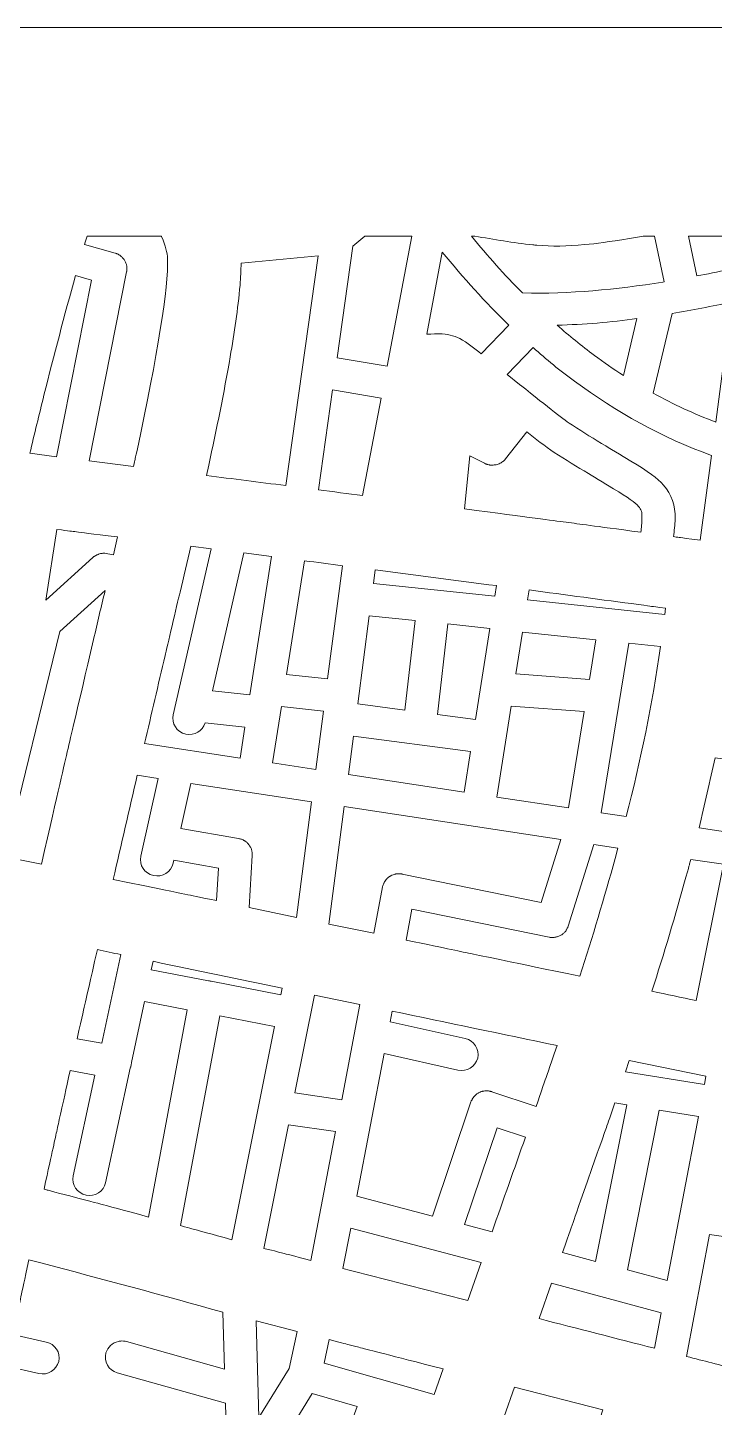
# Model space of a CAD drawing. Header units: centimetres. Extents: x -7.3 to 7.3, y -9.1 to 9.1.
# Drawn here: x 1.237 to 3.151, y 5.278 to 9.123 of the extents above; entities that cross this region are included whole.
import ezdxf

# ---------------------------------------------------------------- set-up
doc = ezdxf.new("R2010")
doc.units = ezdxf.units.CM
doc.header["$MEASUREMENT"] = 0
doc.layers.add('Plan 1', color=7, linetype='Continuous')

msp = doc.modelspace()

# ---------------------------------------------------------------- linework, layer by layer
at = {"layer": 'Plan 1', "color": 250, "lineweight": 0}
for points, knots in [([(7.29137, -9.12368), (7.29137, -9.12368), (-7.30564, -9.12368), (-7.30564, -9.12368), (-7.30564, -9.12368), (-7.30564, 9.12259), (-7.30564, 9.12259), (-7.30564, 9.12259), (7.29137, 9.12259), (7.29137, 9.12259), (7.29137, 9.12259), (7.29137, -9.12368), (7.29137, -9.12368)], [0, 0, 0, 0, 0.25, 0.25, 0.25, 0.5, 0.5, 0.5, 0.75, 0.75, 0.75, 1, 1, 1, 1]), ([(1.60965, 8.54168), (1.61012, 8.54072), (1.6106, 8.53976), (1.61108, 8.53833), (1.62114, 8.51534), (1.62641, 8.49618), (1.62689, 8.47846), (1.63024, 8.39944), (1.59863, 8.20932), (1.54212, 7.94448), (1.53446, 7.91048), (1.53781, 7.92533), (1.53206, 7.89995), (1.53206, 7.89995), (1.40898, 7.91527), (1.40898, 7.91527), (1.40898, 7.91527), (1.51291, 8.44207), (1.51291, 8.44207), (1.51291, 8.44207), (1.51291, 8.44255), (1.51291, 8.44255), (1.51339, 8.44302), (1.51339, 8.44255), (1.51339, 8.4435), (1.51386, 8.44781), (1.51386, 8.4459), (1.51386, 8.44925), (1.51386, 8.4526), (1.51386, 8.45117), (1.51386, 8.45404), (1.51386, 8.45643), (1.51386, 8.455), (1.51339, 8.45835), (1.51291, 8.46122), (1.51291, 8.45979), (1.51243, 8.46266), (1.51147, 8.46505), (1.51195, 8.46362), (1.51099, 8.46649), (1.51003, 8.46936), (1.51051, 8.46793), (1.50908, 8.4708), (1.50812, 8.4732), (1.5086, 8.47176), (1.50716, 8.47415), (1.50572, 8.47703), (1.5062, 8.47559), (1.50477, 8.47798), (1.50285, 8.48038), (1.50381, 8.47894), (1.50189, 8.48134), (1.49998, 8.48373), (1.50093, 8.48277), (1.49854, 8.48421), (1.49662, 8.48613), (1.49758, 8.48565), (1.49519, 8.48708), (1.49279, 8.489), (1.49423, 8.48804), (1.49136, 8.48948), (1.48896, 8.49139), (1.4904, 8.49044), (1.48752, 8.49187), (1.48417, 8.49331), (1.48609, 8.49235), (1.48178, 8.49379), (1.4813, 8.49427), (1.4813, 8.49427), (1.48082, 8.49427), (1.48082, 8.49427), (1.48082, 8.49427), (1.48082, 8.49427), (1.48082, 8.49427), (1.39605, 8.51821), (1.39605, 8.51821), (1.39845, 8.52635), (1.40084, 8.53402), (1.40276, 8.54168), (1.40276, 8.54168), (1.60965, 8.54168), (1.60965, 8.54168)], [0, 0, 0, 0, 0.037037, 0.037037, 0.037037, 0.0740741, 0.0740741, 0.0740741, 0.1111111, 0.1111111, 0.1111111, 0.1481481, 0.1481481, 0.1481481, 0.1851852, 0.1851852, 0.1851852, 0.2222222, 0.2222222, 0.2222222, 0.2592593, 0.2592593, 0.2592593, 0.2962963, 0.2962963, 0.2962963, 0.3333333, 0.3333333, 0.3333333, 0.3703704, 0.3703704, 0.3703704, 0.4074074, 0.4074074, 0.4074074, 0.4444444, 0.4444444, 0.4444444, 0.4814815, 0.4814815, 0.4814815, 0.5185185, 0.5185185, 0.5185185, 0.5555556, 0.5555556, 0.5555556, 0.5925926, 0.5925926, 0.5925926, 0.6296296, 0.6296296, 0.6296296, 0.6666667, 0.6666667, 0.6666667, 0.7037037, 0.7037037, 0.7037037, 0.7407407, 0.7407407, 0.7407407, 0.7777778, 0.7777778, 0.7777778, 0.8148148, 0.8148148, 0.8148148, 0.8518519, 0.8518519, 0.8518519, 0.8888889, 0.8888889, 0.8888889, 0.9259259, 0.9259259, 0.9259259, 0.962963, 0.962963, 0.962963, 1, 1, 1, 1]), ([(2.30741, 8.54168), (2.30741, 8.54168), (2.23893, 8.17915), (2.23893, 8.17915), (2.23893, 8.17915), (2.09956, 8.20261), (2.09956, 8.20261), (2.09956, 8.20261), (2.14315, 8.5139), (2.14315, 8.5139), (2.14315, 8.5139), (2.17667, 8.54168), (2.17667, 8.54168), (2.17667, 8.54168), (2.30741, 8.54168), (2.30741, 8.54168)], [0, 0, 0, 0, 0.2, 0.2, 0.2, 0.4, 0.4, 0.4, 0.6, 0.6, 0.6, 0.8, 0.8, 0.8, 1, 1, 1, 1]), ([(2.48317, 8.54168), (2.5368, 8.5321), (2.59044, 8.523), (2.64456, 8.51725), (2.64839, 8.51678), (2.65222, 8.5163), (2.65605, 8.5163), (2.69772, 8.51247), (2.74082, 8.51342), (2.78871, 8.51773), (2.82463, 8.52109), (2.85384, 8.5254), (2.91466, 8.53497), (2.92903, 8.53737), (2.94387, 8.53976), (2.95824, 8.54168), (2.95824, 8.54168), (2.9841, 8.54168), (2.9841, 8.54168), (2.9841, 8.54168), (3.0114, 8.41429), (3.0114, 8.41429), (3.0114, 8.41429), (3.00709, 8.41333), (3.00709, 8.41333), (2.87779, 8.39322), (2.74752, 8.37981), (2.6163, 8.38316), (2.56554, 8.43297), (2.51909, 8.48708), (2.47407, 8.54168), (2.47407, 8.54168), (2.48317, 8.54168), (2.48317, 8.54168)], [0, 0, 0, 0, 0.0909091, 0.0909091, 0.0909091, 0.1818182, 0.1818182, 0.1818182, 0.2727273, 0.2727273, 0.2727273, 0.3636364, 0.3636364, 0.3636364, 0.4545455, 0.4545455, 0.4545455, 0.5454545, 0.5454545, 0.5454545, 0.6363636, 0.6363636, 0.6363636, 0.7272727, 0.7272727, 0.7272727, 0.8181818, 0.8181818, 0.8181818, 0.9090909, 0.9090909, 0.9090909, 1, 1, 1, 1]), ([(3.2566, 8.54168), (3.2566, 8.54168), (3.27671, 8.46793), (3.27671, 8.46793), (3.21877, 8.45452), (3.16034, 8.44111), (3.10191, 8.43057), (3.10191, 8.43057), (3.07845, 8.54168), (3.07845, 8.54168), (3.07845, 8.54168), (3.2566, 8.54168), (3.2566, 8.54168)], [0, 0, 0, 0, 0.25, 0.25, 0.25, 0.5, 0.5, 0.5, 0.75, 0.75, 0.75, 1, 1, 1, 1]), ([(1.95637, 7.84631), (1.88262, 7.85589), (1.80935, 7.86499), (1.7356, 7.87456), (1.7356, 7.87456), (1.74182, 7.9033), (1.74182, 7.9033), (1.76337, 8.00339), (1.78445, 8.10396), (1.80169, 8.20549), (1.81318, 8.27158), (1.82324, 8.33814), (1.82898, 8.40519), (1.83042, 8.42578), (1.83186, 8.44638), (1.83186, 8.46649), (1.83186, 8.46649), (2.04641, 8.4866), (2.04641, 8.4866), (2.04641, 8.4866), (1.95637, 7.84631), (1.95637, 7.84631)], [0, 0, 0, 0, 0.1428571, 0.1428571, 0.1428571, 0.2857143, 0.2857143, 0.2857143, 0.4285714, 0.4285714, 0.4285714, 0.5714286, 0.5714286, 0.5714286, 0.7142857, 0.7142857, 0.7142857, 0.8571429, 0.8571429, 0.8571429, 1, 1, 1, 1]), ([(2.50137, 8.21315), (2.48221, 8.228), (2.46305, 8.24428), (2.4415, 8.25625), (2.42426, 8.26487), (2.40606, 8.2687), (2.38499, 8.26918), (2.38499, 8.26918), (2.3802, 8.26918), (2.3802, 8.26918), (2.37685, 8.26918), (2.3735, 8.26966), (2.37063, 8.26918), (2.35195, 8.26822), (2.35913, 8.2687), (2.34955, 8.26822), (2.34955, 8.26822), (2.39265, 8.49714), (2.39265, 8.49714), (2.45156, 8.42626), (2.5119, 8.35682), (2.57847, 8.29313), (2.57847, 8.29313), (2.50137, 8.21315), (2.50137, 8.21315)], [0, 0, 0, 0, 0.125, 0.125, 0.125, 0.25, 0.25, 0.25, 0.375, 0.375, 0.375, 0.5, 0.5, 0.5, 0.625, 0.625, 0.625, 0.75, 0.75, 0.75, 0.875, 0.875, 0.875, 1, 1, 1, 1]), ([(1.31751, 7.92676), (1.31751, 7.92676), (1.24328, 7.93634), (1.24328, 7.93634), (1.25621, 7.98998), (1.26914, 8.0441), (1.28255, 8.09821), (1.31081, 8.20932), (1.33954, 8.3209), (1.37067, 8.43153), (1.37067, 8.43153), (1.41473, 8.41908), (1.41473, 8.41908), (1.41473, 8.41908), (1.31751, 7.92676), (1.31751, 7.92676)], [0, 0, 0, 0, 0.2, 0.2, 0.2, 0.4, 0.4, 0.4, 0.6, 0.6, 0.6, 0.8, 0.8, 0.8, 1, 1, 1, 1]), ([(3.15459, 8.02302), (3.09473, 8.04649), (3.0363, 8.07235), (2.98027, 8.10396), (2.98027, 8.10396), (3.03343, 8.32617), (3.03343, 8.32617), (3.0885, 8.33575), (3.14406, 8.34581), (3.19865, 8.35778), (3.19865, 8.35778), (3.15459, 8.02302), (3.15459, 8.02302)], [0, 0, 0, 0, 0.25, 0.25, 0.25, 0.5, 0.5, 0.5, 0.75, 0.75, 0.75, 1, 1, 1, 1]), ([(2.71304, 8.29313), (2.78727, 8.296), (2.8615, 8.30079), (2.93525, 8.3118), (2.93525, 8.3118), (2.89742, 8.15329), (2.89742, 8.15329), (2.86964, 8.17101), (2.84235, 8.18968), (2.81649, 8.20932), (2.78105, 8.23614), (2.74609, 8.26391), (2.71304, 8.29313), (2.71304, 8.29313), (2.71304, 8.29313), (2.71304, 8.29313)], [0, 0, 0, 0, 0.2, 0.2, 0.2, 0.4, 0.4, 0.4, 0.6, 0.6, 0.6, 0.8, 0.8, 0.8, 1, 1, 1, 1]), ([(2.76093, 8.137), (2.87826, 8.05224), (3.00469, 7.97944), (3.14262, 7.9306), (3.14262, 7.9306), (3.11149, 7.69402), (3.11149, 7.69402), (3.03822, 7.70407), (3.06312, 7.70072), (3.03678, 7.70407), (3.03918, 7.72036), (3.04109, 7.73712), (3.04157, 7.7534), (3.04205, 7.79171), (3.03247, 7.82093), (3.00948, 7.84775), (2.99129, 7.86834), (2.96782, 7.88462), (2.91801, 7.91479), (2.91083, 7.9191), (2.8639, 7.94736), (2.84809, 7.95694), (2.81601, 7.97609), (2.78679, 7.99429), (2.75519, 8.0144), (2.73459, 8.02781), (2.69053, 8.06229), (2.61056, 8.12647), (2.60912, 8.12743), (2.60912, 8.12743), (2.60768, 8.12838), (2.60768, 8.12838), (2.5732, 8.15616), (2.5732, 8.15616), (2.5732, 8.15616), (2.64552, 8.23087), (2.64552, 8.23087), (2.68287, 8.1983), (2.7207, 8.16622), (2.76093, 8.137)], [0, 0, 0, 0, 0.0769231, 0.0769231, 0.0769231, 0.1538462, 0.1538462, 0.1538462, 0.2307692, 0.2307692, 0.2307692, 0.3076923, 0.3076923, 0.3076923, 0.3846154, 0.3846154, 0.3846154, 0.4615385, 0.4615385, 0.4615385, 0.5384615, 0.5384615, 0.5384615, 0.6153846, 0.6153846, 0.6153846, 0.6923077, 0.6923077, 0.6923077, 0.7692308, 0.7692308, 0.7692308, 0.8461538, 0.8461538, 0.8461538, 0.9230769, 0.9230769, 0.9230769, 1, 1, 1, 1]), ([(2.17044, 7.81853), (2.12974, 7.8238), (2.08855, 7.82907), (2.04736, 7.83482), (2.04736, 7.83482), (2.08663, 8.11306), (2.08663, 8.11306), (2.08663, 8.11306), (2.22216, 8.09007), (2.22216, 8.09007), (2.22216, 8.09007), (2.17044, 7.81853), (2.17044, 7.81853)], [0, 0, 0, 0, 0.25, 0.25, 0.25, 0.5, 0.5, 0.5, 0.75, 0.75, 0.75, 1, 1, 1, 1]), ([(2.94579, 7.71653), (2.66802, 7.7534), (2.83181, 7.73185), (2.45443, 7.78166), (2.45443, 7.78166), (2.46976, 7.92964), (2.46976, 7.92964), (2.46976, 7.92964), (2.51047, 7.90857), (2.51047, 7.90857), (2.51478, 7.90617), (2.51334, 7.90713), (2.51525, 7.90617), (2.51717, 7.90521), (2.51573, 7.90617), (2.52004, 7.90474), (2.52387, 7.90378), (2.52244, 7.90378), (2.52387, 7.90378), (2.52579, 7.9033), (2.52435, 7.90378), (2.52818, 7.9033), (2.53249, 7.9033), (2.53106, 7.90282), (2.53297, 7.9033), (2.53441, 7.90282), (2.53297, 7.9033), (2.53728, 7.90378), (2.54112, 7.90426), (2.53968, 7.90378), (2.54159, 7.90426), (2.54351, 7.90426), (2.54207, 7.90426), (2.5459, 7.90521), (2.54974, 7.90665), (2.5483, 7.90617), (2.55021, 7.90665), (2.55165, 7.90713), (2.55021, 7.90665), (2.55405, 7.90857), (2.5574, 7.91048), (2.55644, 7.91), (2.55788, 7.91096), (2.55931, 7.91192), (2.55836, 7.91096), (2.56123, 7.91336), (2.56458, 7.91623), (2.56362, 7.91527), (2.56506, 7.91671), (2.5665, 7.91814), (2.56506, 7.91671), (2.56841, 7.92054), (2.56841, 7.92054), (2.62828, 7.99621), (2.62828, 7.99621), (2.65318, 7.97657), (2.67808, 7.95646), (2.7049, 7.93874), (2.73699, 7.91814), (2.76716, 7.89947), (2.79972, 7.87983), (2.81601, 7.86978), (2.86294, 7.842), (2.86964, 7.83769), (2.91131, 7.81279), (2.92999, 7.79938), (2.93956, 7.78836), (2.94723, 7.77974), (2.94962, 7.77256), (2.94914, 7.75484), (2.94914, 7.74191), (2.94771, 7.72946), (2.94579, 7.71653), (2.94579, 7.71653), (2.94579, 7.71653), (2.94579, 7.71653)], [0, 0, 0, 0, 0.04, 0.04, 0.04, 0.08, 0.08, 0.08, 0.12, 0.12, 0.12, 0.16, 0.16, 0.16, 0.2, 0.2, 0.2, 0.24, 0.24, 0.24, 0.28, 0.28, 0.28, 0.32, 0.32, 0.32, 0.36, 0.36, 0.36, 0.4, 0.4, 0.4, 0.44, 0.44, 0.44, 0.48, 0.48, 0.48, 0.52, 0.52, 0.52, 0.56, 0.56, 0.56, 0.6, 0.6, 0.6, 0.64, 0.64, 0.64, 0.68, 0.68, 0.68, 0.72, 0.72, 0.72, 0.76, 0.76, 0.76, 0.8, 0.8, 0.8, 0.84, 0.84, 0.84, 0.88, 0.88, 0.88, 0.92, 0.92, 0.92, 0.96, 0.96, 0.96, 1, 1, 1, 1]), ([(1.47651, 7.65331), (1.47651, 7.65331), (1.46071, 7.65666), (1.46071, 7.65666), (1.45783, 7.65714), (1.45496, 7.65762), (1.45256, 7.65762), (1.45017, 7.6581), (1.45209, 7.65762), (1.44778, 7.65762), (1.44778, 7.65762), (1.4473, 7.65762), (1.4473, 7.65762), (1.4473, 7.65762), (1.44682, 7.65762), (1.44682, 7.65762), (1.44394, 7.65714), (1.44059, 7.65714), (1.43772, 7.65618), (1.43389, 7.65475), (1.4358, 7.6557), (1.43149, 7.65379), (1.42862, 7.65283), (1.43006, 7.65331), (1.42718, 7.65139), (1.42383, 7.64948), (1.42479, 7.65044), (1.42335, 7.64948), (1.42144, 7.64804), (1.42287, 7.649), (1.41904, 7.64613), (1.41904, 7.64613), (1.28782, 7.52688), (1.28782, 7.52688), (1.28782, 7.52688), (1.31895, 7.72419), (1.31895, 7.72419), (1.39126, 7.71509), (1.33475, 7.72227), (1.488, 7.70312), (1.488, 7.70312), (1.47651, 7.65331), (1.47651, 7.65331)], [0, 0, 0, 0, 0.0714286, 0.0714286, 0.0714286, 0.1428571, 0.1428571, 0.1428571, 0.2142857, 0.2142857, 0.2142857, 0.2857143, 0.2857143, 0.2857143, 0.3571429, 0.3571429, 0.3571429, 0.4285714, 0.4285714, 0.4285714, 0.5, 0.5, 0.5, 0.5714286, 0.5714286, 0.5714286, 0.6428571, 0.6428571, 0.6428571, 0.7142857, 0.7142857, 0.7142857, 0.7857143, 0.7857143, 0.7857143, 0.8571429, 0.8571429, 0.8571429, 0.9285714, 0.9285714, 0.9285714, 1, 1, 1, 1]), ([(1.74853, 7.67007), (1.74853, 7.67007), (1.64317, 7.20793), (1.64317, 7.20793), (1.63742, 7.1835), (1.65275, 7.15908), (1.67765, 7.15381), (1.70207, 7.14998), (1.72506, 7.16148), (1.73177, 7.18542), (1.73177, 7.18542), (1.84239, 7.17345), (1.84239, 7.17345), (1.84239, 7.17345), (1.82898, 7.08724), (1.82898, 7.08724), (1.82898, 7.08724), (1.56319, 7.12747), (1.56319, 7.12747), (1.58187, 7.20937), (1.60103, 7.29078), (1.62018, 7.37267), (1.62497, 7.39422), (1.65323, 7.51299), (1.66185, 7.54939), (1.6719, 7.59201), (1.68196, 7.63463), (1.69154, 7.67726), (1.69154, 7.67726), (1.74853, 7.67007), (1.74853, 7.67007)], [0, 0, 0, 0, 0.1, 0.1, 0.1, 0.2, 0.2, 0.2, 0.3, 0.3, 0.3, 0.4, 0.4, 0.4, 0.5, 0.5, 0.5, 0.6, 0.6, 0.6, 0.7, 0.7, 0.7, 0.8, 0.8, 0.8, 0.9, 0.9, 0.9, 1, 1, 1, 1]), ([(1.85676, 7.263), (1.85676, 7.263), (1.75236, 7.27402), (1.75236, 7.27402), (1.75236, 7.27402), (1.84, 7.65858), (1.84, 7.65858), (1.84, 7.65858), (1.9171, 7.64852), (1.9171, 7.64852), (1.9171, 7.64852), (1.85676, 7.263), (1.85676, 7.263)], [0, 0, 0, 0, 0.25, 0.25, 0.25, 0.5, 0.5, 0.5, 0.75, 0.75, 0.75, 1, 1, 1, 1]), ([(2.11489, 7.62314), (2.11489, 7.62314), (2.07323, 7.30754), (2.07323, 7.30754), (2.07323, 7.30754), (1.95877, 7.31999), (1.95877, 7.31999), (1.95877, 7.31999), (2.00857, 7.63703), (2.00857, 7.63703), (2.04401, 7.63224), (2.07945, 7.62793), (2.11489, 7.62314), (2.11489, 7.62314), (2.11489, 7.62314), (2.11489, 7.62314)], [0, 0, 0, 0, 0.2, 0.2, 0.2, 0.4, 0.4, 0.4, 0.6, 0.6, 0.6, 0.8, 0.8, 0.8, 1, 1, 1, 1]), ([(2.54351, 7.56759), (2.54351, 7.56759), (2.53872, 7.53789), (2.53872, 7.53789), (2.53872, 7.53789), (2.20109, 7.57381), (2.20109, 7.57381), (2.20109, 7.57381), (2.20588, 7.61117), (2.20588, 7.61117), (2.31842, 7.5968), (2.43097, 7.58195), (2.54351, 7.56759), (2.54351, 7.56759), (2.54351, 7.56759), (2.54351, 7.56759)], [0, 0, 0, 0, 0.2, 0.2, 0.2, 0.4, 0.4, 0.4, 0.6, 0.6, 0.6, 0.8, 0.8, 0.8, 1, 1, 1, 1]), ([(1.32709, 7.4402), (1.32709, 7.4402), (1.45304, 7.5537), (1.45304, 7.5537), (1.44203, 7.5082), (1.43149, 7.46319), (1.42096, 7.41769), (1.32613, 7.01301), (1.37498, 7.22182), (1.27537, 6.79128), (1.27537, 6.79128), (1.17384, 6.81235), (1.17384, 6.81235), (1.17384, 6.81235), (1.32709, 7.4402), (1.32709, 7.4402)], [0, 0, 0, 0, 0.2, 0.2, 0.2, 0.4, 0.4, 0.4, 0.6, 0.6, 0.6, 0.8, 0.8, 0.8, 1, 1, 1, 1]), ([(3.01284, 7.48713), (3.01284, 7.48713), (2.63019, 7.52784), (2.63019, 7.52784), (2.63019, 7.52784), (2.6345, 7.55561), (2.6345, 7.55561), (2.73603, 7.54173), (2.83756, 7.52832), (2.93908, 7.51491), (2.98841, 7.5082), (2.96303, 7.51155), (3.01475, 7.50437), (3.01475, 7.50437), (3.01284, 7.48713), (3.01284, 7.48713)], [0, 0, 0, 0, 0.2, 0.2, 0.2, 0.4, 0.4, 0.4, 0.6, 0.6, 0.6, 0.8, 0.8, 0.8, 1, 1, 1, 1]), ([(2.15703, 7.2381), (2.15703, 7.2381), (2.18912, 7.48378), (2.18912, 7.48378), (2.18912, 7.48378), (2.31699, 7.47037), (2.31699, 7.47037), (2.31699, 7.47037), (2.28825, 7.22086), (2.28825, 7.22086), (2.28825, 7.22086), (2.15703, 7.2381), (2.15703, 7.2381)], [0, 0, 0, 0, 0.25, 0.25, 0.25, 0.5, 0.5, 0.5, 0.75, 0.75, 0.75, 1, 1, 1, 1]), ([(2.37925, 7.20889), (2.37925, 7.20889), (2.40846, 7.46079), (2.40846, 7.46079), (2.40846, 7.46079), (2.52483, 7.44834), (2.52483, 7.44834), (2.52483, 7.44834), (2.48556, 7.195), (2.48556, 7.195), (2.48556, 7.195), (2.37925, 7.20889), (2.37925, 7.20889)], [0, 0, 0, 0, 0.25, 0.25, 0.25, 0.5, 0.5, 0.5, 0.75, 0.75, 0.75, 1, 1, 1, 1]), ([(2.8026, 7.3061), (2.8026, 7.3061), (2.5981, 7.32143), (2.5981, 7.32143), (2.5981, 7.32143), (2.6163, 7.43828), (2.6163, 7.43828), (2.6163, 7.43828), (2.8208, 7.41673), (2.8208, 7.41673), (2.8208, 7.41673), (2.8026, 7.3061), (2.8026, 7.3061)], [0, 0, 0, 0, 0.25, 0.25, 0.25, 0.5, 0.5, 0.5, 0.75, 0.75, 0.75, 1, 1, 1, 1]), ([(2.90508, 6.92394), (2.90508, 6.92394), (2.83516, 6.93447), (2.83516, 6.93447), (2.83516, 6.93447), (2.91227, 7.40715), (2.91227, 7.40715), (2.91227, 7.40715), (3.00086, 7.39758), (3.00086, 7.39758), (2.97788, 7.2381), (2.94579, 7.08006), (2.90508, 6.92394), (2.90508, 6.92394), (2.90508, 6.92394), (2.90508, 6.92394)], [0, 0, 0, 0, 0.2, 0.2, 0.2, 0.4, 0.4, 0.4, 0.6, 0.6, 0.6, 0.8, 0.8, 0.8, 1, 1, 1, 1]), ([(2.04018, 7.05516), (2.04018, 7.05516), (1.91998, 7.07336), (1.91998, 7.07336), (1.91998, 7.07336), (1.94488, 7.23044), (1.94488, 7.23044), (1.94488, 7.23044), (2.06173, 7.21799), (2.06173, 7.21799), (2.06173, 7.21799), (2.04018, 7.05516), (2.04018, 7.05516)], [0, 0, 0, 0, 0.25, 0.25, 0.25, 0.5, 0.5, 0.5, 0.75, 0.75, 0.75, 1, 1, 1, 1]), ([(2.58422, 7.23187), (2.58422, 7.23187), (2.78775, 7.21655), (2.78775, 7.21655), (2.78775, 7.21655), (2.74417, 6.94836), (2.74417, 6.94836), (2.74417, 6.94836), (2.54495, 6.97853), (2.54495, 6.97853), (2.54495, 6.97853), (2.58422, 7.23187), (2.58422, 7.23187)], [0, 0, 0, 0, 0.25, 0.25, 0.25, 0.5, 0.5, 0.5, 0.75, 0.75, 0.75, 1, 1, 1, 1]), ([(2.47167, 7.10544), (2.47167, 7.10544), (2.45395, 6.99242), (2.45395, 6.99242), (2.45395, 6.99242), (2.13117, 7.04127), (2.13117, 7.04127), (2.13117, 7.04127), (2.14506, 7.14854), (2.14506, 7.14854), (2.14506, 7.14854), (2.47167, 7.10544), (2.47167, 7.10544)], [0, 0, 0, 0, 0.25, 0.25, 0.25, 0.5, 0.5, 0.5, 0.75, 0.75, 0.75, 1, 1, 1, 1]), ([(3.33227, 7.03648), (3.33227, 7.03648), (3.27288, 7.04606), (3.27288, 7.04606), (3.27288, 7.04606), (3.27144, 7.04654), (3.27144, 7.04654), (3.27144, 7.04654), (3.26953, 7.04654), (3.26953, 7.04654), (3.26953, 7.04654), (3.26905, 7.04654), (3.26905, 7.04654), (3.26905, 7.04654), (3.26857, 7.04654), (3.26857, 7.04654), (3.26857, 7.04654), (3.2657, 7.04654), (3.2657, 7.04654), (3.2657, 7.04654), (3.26522, 7.04654), (3.26522, 7.04654), (3.26522, 7.04654), (3.26426, 7.04654), (3.26426, 7.04654), (3.26378, 7.04654), (3.26378, 7.04654), (3.2633, 7.04654), (3.2633, 7.04654), (3.26043, 7.04654), (3.26043, 7.04654), (3.26043, 7.04654), (3.25947, 7.04654), (3.25947, 7.04654), (3.25947, 7.04654), (3.25899, 7.04654), (3.25899, 7.04654), (3.25899, 7.04654), (3.25804, 7.04606), (3.25804, 7.04606), (3.2566, 7.04606), (3.25708, 7.04606), (3.2566, 7.04606), (3.2542, 7.04558), (3.25564, 7.04606), (3.25229, 7.0451), (3.24942, 7.04414), (3.25037, 7.04462), (3.24894, 7.04366), (3.2475, 7.04319), (3.24846, 7.04366), (3.24558, 7.04223), (3.24271, 7.04079), (3.24367, 7.04175), (3.24271, 7.04079), (3.24079, 7.03983), (3.24223, 7.04079), (3.23936, 7.0384), (3.23696, 7.03696), (3.23792, 7.03792), (3.23648, 7.03696), (3.23505, 7.03552), (3.23648, 7.03648), (3.23361, 7.03409), (3.2317, 7.03217), (3.23217, 7.03313), (3.2317, 7.03169), (3.23026, 7.03073), (3.23122, 7.03169), (3.2293, 7.02882), (3.22739, 7.02642), (3.22786, 7.02738), (3.22691, 7.02642), (3.22595, 7.02499), (3.22691, 7.02595), (3.22547, 7.02307), (3.22355, 7.0202), (3.22403, 7.02164), (3.22355, 7.0202), (3.22308, 7.01876), (3.22355, 7.01972), (3.2226, 7.01732), (3.22116, 7.01349), (3.22164, 7.01493), (3.22068, 7.01301), (3.22068, 7.01254), (3.22068, 7.01254), (3.22068, 7.01206), (3.22068, 7.01206), (3.2202, 7.01014), (3.2202, 7.01014), (3.2202, 7.01014), (3.19386, 6.87988), (3.19386, 6.87988), (3.19386, 6.87988), (3.10814, 6.89281), (3.10814, 6.89281), (3.12346, 6.95794), (3.13927, 7.02259), (3.15268, 7.0882), (3.15268, 7.0882), (3.33514, 7.06234), (3.33514, 7.06234), (3.33514, 7.06234), (3.33227, 7.03648), (3.33227, 7.03648)], [0, 0, 0, 0, 0.0285714, 0.0285714, 0.0285714, 0.0571429, 0.0571429, 0.0571429, 0.0857143, 0.0857143, 0.0857143, 0.1142857, 0.1142857, 0.1142857, 0.1428571, 0.1428571, 0.1428571, 0.1714286, 0.1714286, 0.1714286, 0.2, 0.2, 0.2, 0.2285714, 0.2285714, 0.2285714, 0.2571429, 0.2571429, 0.2571429, 0.2857143, 0.2857143, 0.2857143, 0.3142857, 0.3142857, 0.3142857, 0.3428571, 0.3428571, 0.3428571, 0.3714286, 0.3714286, 0.3714286, 0.4, 0.4, 0.4, 0.4285714, 0.4285714, 0.4285714, 0.4571429, 0.4571429, 0.4571429, 0.4857143, 0.4857143, 0.4857143, 0.5142857, 0.5142857, 0.5142857, 0.5428571, 0.5428571, 0.5428571, 0.5714286, 0.5714286, 0.5714286, 0.6, 0.6, 0.6, 0.6285714, 0.6285714, 0.6285714, 0.6571429, 0.6571429, 0.6571429, 0.6857143, 0.6857143, 0.6857143, 0.7142857, 0.7142857, 0.7142857, 0.7428571, 0.7428571, 0.7428571, 0.7714286, 0.7714286, 0.7714286, 0.8, 0.8, 0.8, 0.8285714, 0.8285714, 0.8285714, 0.8571429, 0.8571429, 0.8571429, 0.8857143, 0.8857143, 0.8857143, 0.9142857, 0.9142857, 0.9142857, 0.9428571, 0.9428571, 0.9428571, 0.9714286, 0.9714286, 0.9714286, 1, 1, 1, 1]), ([(1.60055, 7.03026), (1.60055, 7.03026), (1.55266, 6.81331), (1.55266, 6.81331), (1.54739, 6.78889), (1.56271, 6.76494), (1.58762, 6.75967), (1.61252, 6.75441), (1.63694, 6.76973), (1.64269, 6.79416), (1.64269, 6.79416), (1.64413, 6.8023), (1.64413, 6.8023), (1.64413, 6.8023), (1.76912, 6.78075), (1.76912, 6.78075), (1.76912, 6.78075), (1.76385, 6.68975), (1.76385, 6.68975), (1.64604, 6.71418), (1.74182, 6.69406), (1.47555, 6.74914), (1.49806, 6.84588), (1.52057, 6.94262), (1.5426, 7.03935), (1.5426, 7.03935), (1.60055, 7.03026), (1.60055, 7.03026)], [0, 0, 0, 0, 0.1111111, 0.1111111, 0.1111111, 0.2222222, 0.2222222, 0.2222222, 0.3333333, 0.3333333, 0.3333333, 0.4444444, 0.4444444, 0.4444444, 0.5555556, 0.5555556, 0.5555556, 0.6666667, 0.6666667, 0.6666667, 0.7777778, 0.7777778, 0.7777778, 0.8888889, 0.8888889, 0.8888889, 1, 1, 1, 1]), ([(2.02821, 6.9656), (2.02821, 6.9656), (1.98606, 6.6433), (1.98606, 6.6433), (1.98606, 6.6433), (1.85484, 6.6706), (1.85484, 6.6706), (1.85484, 6.6706), (1.86299, 6.81571), (1.86299, 6.81571), (1.86299, 6.82097), (1.86346, 6.81906), (1.86299, 6.82241), (1.86299, 6.82528), (1.86299, 6.82385), (1.86203, 6.82672), (1.86155, 6.83007), (1.86203, 6.82864), (1.86107, 6.83103), (1.86059, 6.8339), (1.86107, 6.83247), (1.85963, 6.83534), (1.85868, 6.83821), (1.85915, 6.83678), (1.85772, 6.83917), (1.85676, 6.84157), (1.85772, 6.84013), (1.8558, 6.843), (1.85389, 6.84588), (1.85484, 6.84444), (1.85293, 6.84636), (1.85149, 6.84875), (1.85245, 6.84731), (1.85006, 6.84971), (1.84814, 6.8521), (1.8491, 6.85114), (1.84718, 6.85258), (1.84527, 6.8545), (1.84622, 6.85354), (1.84335, 6.85546), (1.84096, 6.85737), (1.84239, 6.85641), (1.83952, 6.85785), (1.8376, 6.85929), (1.83904, 6.85833), (1.83569, 6.85977), (1.83282, 6.8612), (1.83425, 6.86072), (1.83138, 6.8612), (1.82803, 6.86264), (1.83042, 6.86168), (1.82515, 6.86312), (1.82515, 6.86312), (1.66376, 6.89089), (1.66376, 6.89089), (1.66376, 6.89089), (1.69202, 7.01637), (1.69202, 7.01637), (1.69202, 7.01637), (2.02821, 6.9656), (2.02821, 6.9656)], [0, 0, 0, 0, 0.05, 0.05, 0.05, 0.1, 0.1, 0.1, 0.15, 0.15, 0.15, 0.2, 0.2, 0.2, 0.25, 0.25, 0.25, 0.3, 0.3, 0.3, 0.35, 0.35, 0.35, 0.4, 0.4, 0.4, 0.45, 0.45, 0.45, 0.5, 0.5, 0.5, 0.55, 0.55, 0.55, 0.6, 0.6, 0.6, 0.65, 0.65, 0.65, 0.7, 0.7, 0.7, 0.75, 0.75, 0.75, 0.8, 0.8, 0.8, 0.85, 0.85, 0.85, 0.9, 0.9, 0.9, 0.95, 0.95, 0.95, 1, 1, 1, 1]), ([(2.7231, 6.85977), (2.7231, 6.85977), (2.66802, 6.68497), (2.66802, 6.68497), (2.66802, 6.68497), (2.28107, 6.76398), (2.28107, 6.76398), (2.28107, 6.76398), (2.28059, 6.76398), (2.28059, 6.76398), (2.28059, 6.76398), (2.28011, 6.76446), (2.28011, 6.76446), (2.28011, 6.76446), (2.27915, 6.76446), (2.27915, 6.76446), (2.27724, 6.76446), (2.2782, 6.76446), (2.27676, 6.76446), (2.27676, 6.76446), (2.27532, 6.76494), (2.27532, 6.76494), (2.27532, 6.76494), (2.27101, 6.76494), (2.27101, 6.76494), (2.27101, 6.76494), (2.26862, 6.76494), (2.26862, 6.76494), (2.26862, 6.76494), (2.26718, 6.76494), (2.26718, 6.76494), (2.26718, 6.76494), (2.2667, 6.76494), (2.2667, 6.76494), (2.2667, 6.76494), (2.26622, 6.76494), (2.26622, 6.76494), (2.26191, 6.76398), (2.26383, 6.76446), (2.26048, 6.76351), (2.26048, 6.76351), (2.25856, 6.76303), (2.25856, 6.76303), (2.25856, 6.76303), (2.25569, 6.76207), (2.25569, 6.76207), (2.25569, 6.76207), (2.25569, 6.76207), (2.25569, 6.76207), (2.25329, 6.76159), (2.2509, 6.76063), (2.24898, 6.7592), (2.24898, 6.7592), (2.24898, 6.7592), (2.2485, 6.75872), (2.24419, 6.75632), (2.24563, 6.75728), (2.24324, 6.75536), (2.24276, 6.75489), (2.24324, 6.75536), (2.24276, 6.75489), (2.23941, 6.75201), (2.24084, 6.75345), (2.23797, 6.75057), (2.23749, 6.7501), (2.23797, 6.75057), (2.23749, 6.7501), (2.23509, 6.74722), (2.23605, 6.74866), (2.23366, 6.74531), (2.23318, 6.74483), (2.23366, 6.74483), (2.23318, 6.74435), (2.23126, 6.74195), (2.2327, 6.74339), (2.23031, 6.73908), (2.22983, 6.7386), (2.22983, 6.7386), (2.22983, 6.7386), (2.22839, 6.73525), (2.22743, 6.73238), (2.22647, 6.72902), (2.22647, 6.72902), (2.22647, 6.72855), (2.22647, 6.72855), (2.22647, 6.72855), (2.22647, 6.72807), (2.22647, 6.72807), (2.22647, 6.72807), (2.20157, 6.59876), (2.20157, 6.59876), (2.20157, 6.59876), (2.07658, 6.62462), (2.07658, 6.62462), (2.07658, 6.62462), (2.1192, 6.95171), (2.1192, 6.95171), (2.1192, 6.95171), (2.7231, 6.85977), (2.7231, 6.85977)], [0, 0, 0, 0, 0.030303, 0.030303, 0.030303, 0.0606061, 0.0606061, 0.0606061, 0.0909091, 0.0909091, 0.0909091, 0.1212121, 0.1212121, 0.1212121, 0.1515152, 0.1515152, 0.1515152, 0.1818182, 0.1818182, 0.1818182, 0.2121212, 0.2121212, 0.2121212, 0.2424242, 0.2424242, 0.2424242, 0.2727273, 0.2727273, 0.2727273, 0.3030303, 0.3030303, 0.3030303, 0.3333333, 0.3333333, 0.3333333, 0.3636364, 0.3636364, 0.3636364, 0.3939394, 0.3939394, 0.3939394, 0.4242424, 0.4242424, 0.4242424, 0.4545455, 0.4545455, 0.4545455, 0.4848485, 0.4848485, 0.4848485, 0.5151515, 0.5151515, 0.5151515, 0.5454545, 0.5454545, 0.5454545, 0.5757576, 0.5757576, 0.5757576, 0.6060606, 0.6060606, 0.6060606, 0.6363636, 0.6363636, 0.6363636, 0.6666667, 0.6666667, 0.6666667, 0.6969697, 0.6969697, 0.6969697, 0.7272727, 0.7272727, 0.7272727, 0.7575758, 0.7575758, 0.7575758, 0.7878788, 0.7878788, 0.7878788, 0.8181818, 0.8181818, 0.8181818, 0.8484848, 0.8484848, 0.8484848, 0.8787879, 0.8787879, 0.8787879, 0.9090909, 0.9090909, 0.9090909, 0.9393939, 0.9393939, 0.9393939, 0.969697, 0.969697, 0.969697, 1, 1, 1, 1]), ([(2.81505, 6.84588), (2.81505, 6.84588), (2.8821, 6.83582), (2.8821, 6.83582), (2.8821, 6.83582), (2.87443, 6.80756), (2.87443, 6.80756), (2.84378, 6.69742), (2.81122, 6.58775), (2.77626, 6.47904), (2.38116, 6.56141), (2.54303, 6.52741), (2.29161, 6.58008), (2.29161, 6.58008), (2.30789, 6.66629), (2.30789, 6.66629), (2.30789, 6.66629), (2.69053, 6.58823), (2.69053, 6.58823), (2.69053, 6.58823), (2.69053, 6.58823), (2.69053, 6.58823), (2.69101, 6.58775), (2.69053, 6.58775), (2.69101, 6.58775), (2.6958, 6.58727), (2.69389, 6.58727), (2.69724, 6.58727), (2.70059, 6.58679), (2.69915, 6.58679), (2.70203, 6.58727), (2.7049, 6.58727), (2.70346, 6.58727), (2.70634, 6.58775), (2.70969, 6.58823), (2.70825, 6.58775), (2.71113, 6.58871), (2.714, 6.58918), (2.71256, 6.58871), (2.71496, 6.58966), (2.71783, 6.59062), (2.71687, 6.59014), (2.71927, 6.59158), (2.72214, 6.59254), (2.7207, 6.59206), (2.7231, 6.59349), (2.72597, 6.59493), (2.72454, 6.59397), (2.72693, 6.59589), (2.72932, 6.59733), (2.72789, 6.59637), (2.73028, 6.59876), (2.73268, 6.6002), (2.73172, 6.59924), (2.73363, 6.60164), (2.73555, 6.60355), (2.73459, 6.60259), (2.73651, 6.60499), (2.73842, 6.60738), (2.73747, 6.60595), (2.7389, 6.60834), (2.74034, 6.61121), (2.73986, 6.60978), (2.74082, 6.61265), (2.74273, 6.61552), (2.74178, 6.61409), (2.74369, 6.6184), (2.74369, 6.61888), (2.74369, 6.6184), (2.74369, 6.61888), (2.74369, 6.61888), (2.74369, 6.61888), (2.74369, 6.61888), (2.74369, 6.61888), (2.81505, 6.84588), (2.81505, 6.84588)], [0, 0, 0, 0, 0.04, 0.04, 0.04, 0.08, 0.08, 0.08, 0.12, 0.12, 0.12, 0.16, 0.16, 0.16, 0.2, 0.2, 0.2, 0.24, 0.24, 0.24, 0.28, 0.28, 0.28, 0.32, 0.32, 0.32, 0.36, 0.36, 0.36, 0.4, 0.4, 0.4, 0.44, 0.44, 0.44, 0.48, 0.48, 0.48, 0.52, 0.52, 0.52, 0.56, 0.56, 0.56, 0.6, 0.6, 0.6, 0.64, 0.64, 0.64, 0.68, 0.68, 0.68, 0.72, 0.72, 0.72, 0.76, 0.76, 0.76, 0.8, 0.8, 0.8, 0.84, 0.84, 0.84, 0.88, 0.88, 0.88, 0.92, 0.92, 0.92, 0.96, 0.96, 0.96, 1, 1, 1, 1]), ([(3.17614, 6.79128), (3.17614, 6.79128), (3.1, 6.41151), (3.1, 6.41151), (3.05929, 6.42013), (3.0181, 6.42875), (2.97692, 6.43737), (3.01044, 6.54273), (3.04253, 6.64857), (3.07174, 6.75536), (3.08419, 6.80134), (3.07988, 6.78458), (3.08515, 6.80469), (3.08515, 6.80469), (3.17614, 6.79128), (3.17614, 6.79128)], [0, 0, 0, 0, 0.2, 0.2, 0.2, 0.4, 0.4, 0.4, 0.6, 0.6, 0.6, 0.8, 0.8, 0.8, 1, 1, 1, 1]), ([(1.37498, 6.30471), (1.40563, 6.44216), (1.38743, 6.35931), (1.43149, 6.55327), (1.45304, 6.54848), (1.47507, 6.54417), (1.4971, 6.53938), (1.4971, 6.53938), (1.44394, 6.29226), (1.44394, 6.29226), (1.44394, 6.29226), (1.37498, 6.30471), (1.37498, 6.30471)], [0, 0, 0, 0, 0.25, 0.25, 0.25, 0.5, 0.5, 0.5, 0.75, 0.75, 0.75, 1, 1, 1, 1]), ([(1.94679, 6.44551), (1.94679, 6.44551), (1.94296, 6.42731), (1.94296, 6.42731), (1.94296, 6.42731), (1.74853, 6.46515), (1.74853, 6.46515), (1.74661, 6.46563), (1.74853, 6.46515), (1.74374, 6.46611), (1.74374, 6.46611), (1.74087, 6.46658), (1.74087, 6.46658), (1.74087, 6.46658), (1.58187, 6.49723), (1.58187, 6.49723), (1.58187, 6.49723), (1.58714, 6.5207), (1.58714, 6.5207), (1.70686, 6.4958), (1.82659, 6.47042), (1.94679, 6.44551)], [0, 0, 0, 0, 0.1428571, 0.1428571, 0.1428571, 0.2857143, 0.2857143, 0.2857143, 0.4285714, 0.4285714, 0.4285714, 0.5714286, 0.5714286, 0.5714286, 0.7142857, 0.7142857, 0.7142857, 0.8571429, 0.8571429, 0.8571429, 1, 1, 1, 1]), ([(2.16326, 6.4005), (2.16326, 6.4005), (2.1125, 6.1347), (2.1125, 6.1347), (2.1125, 6.1347), (1.98175, 6.15386), (1.98175, 6.15386), (1.98175, 6.15386), (2.03683, 6.42684), (2.03683, 6.42684), (2.03683, 6.42684), (2.16326, 6.4005), (2.16326, 6.4005)], [0, 0, 0, 0, 0.25, 0.25, 0.25, 0.5, 0.5, 0.5, 0.75, 0.75, 0.75, 1, 1, 1, 1]), ([(1.42479, 6.20367), (1.42479, 6.20367), (1.36445, 5.92255), (1.36445, 5.92255), (1.35918, 5.89812), (1.37498, 5.87418), (1.39989, 5.86891), (1.42479, 5.86364), (1.44921, 5.87945), (1.45448, 5.90387), (1.45448, 5.90387), (1.52296, 6.22282), (1.52296, 6.22282), (1.52536, 6.22857), (1.5244, 6.2257), (1.52584, 6.23144), (1.52632, 6.23719), (1.52632, 6.23479), (1.52632, 6.23863), (1.52632, 6.23863), (1.56319, 6.40912), (1.56319, 6.40912), (1.56319, 6.40912), (1.68196, 6.38565), (1.68196, 6.38565), (1.68196, 6.38565), (1.57421, 5.80809), (1.57421, 5.80809), (1.40707, 5.85359), (1.48944, 5.83156), (1.32709, 5.87418), (1.28303, 5.88567), (1.29788, 5.88184), (1.28303, 5.88615), (1.3314, 6.10741), (1.30698, 5.99726), (1.35583, 6.21612), (1.35583, 6.21612), (1.42479, 6.20367), (1.42479, 6.20367)], [0, 0, 0, 0, 0.0769231, 0.0769231, 0.0769231, 0.1538462, 0.1538462, 0.1538462, 0.2307692, 0.2307692, 0.2307692, 0.3076923, 0.3076923, 0.3076923, 0.3846154, 0.3846154, 0.3846154, 0.4615385, 0.4615385, 0.4615385, 0.5384615, 0.5384615, 0.5384615, 0.6153846, 0.6153846, 0.6153846, 0.6923077, 0.6923077, 0.6923077, 0.7692308, 0.7692308, 0.7692308, 0.8461538, 0.8461538, 0.8461538, 0.9230769, 0.9230769, 0.9230769, 1, 1, 1, 1]), ([(1.80648, 5.74488), (1.67909, 5.77984), (1.7265, 5.7669), (1.66328, 5.78415), (1.66328, 5.78415), (1.77247, 6.36841), (1.77247, 6.36841), (1.77247, 6.36841), (1.92524, 6.33872), (1.92524, 6.33872), (1.92524, 6.33872), (1.80648, 5.74488), (1.80648, 5.74488)], [0, 0, 0, 0, 0.25, 0.25, 0.25, 0.5, 0.5, 0.5, 0.75, 0.75, 0.75, 1, 1, 1, 1]), ([(2.45683, 6.30567), (2.45683, 6.30567), (2.24755, 6.35213), (2.24755, 6.35213), (2.24755, 6.35213), (2.25329, 6.38182), (2.25329, 6.38182), (2.40654, 6.34973), (2.55931, 6.31812), (2.71256, 6.28604), (2.66611, 6.15099), (2.68574, 6.2075), (2.65414, 6.11651), (2.65414, 6.11651), (2.53106, 6.15721), (2.53106, 6.15721), (2.53106, 6.15721), (2.53058, 6.15769), (2.53058, 6.15769), (2.53058, 6.15769), (2.53058, 6.15769), (2.53058, 6.15769), (2.52914, 6.15817), (2.52962, 6.15769), (2.52866, 6.15817), (2.52771, 6.15817), (2.52675, 6.15865), (2.52579, 6.15865), (2.52435, 6.15913), (2.52292, 6.15913), (2.52148, 6.15961), (2.51861, 6.15961), (2.52004, 6.15961), (2.51717, 6.15961), (2.51717, 6.15961), (2.51717, 6.15961), (2.51717, 6.15961), (2.51717, 6.15961), (2.51717, 6.15961), (2.51717, 6.15961), (2.51717, 6.15961), (2.51382, 6.15961), (2.51382, 6.15961), (2.51286, 6.15961), (2.51334, 6.15961), (2.51286, 6.15961), (2.51238, 6.15961), (2.51238, 6.15961), (2.51142, 6.15961), (2.51142, 6.15961), (2.50855, 6.15913), (2.50855, 6.15913), (2.50855, 6.15913), (2.50807, 6.15913), (2.50807, 6.15913), (2.50807, 6.15913), (2.50807, 6.15913), (2.50807, 6.15913), (2.50807, 6.15913), (2.50663, 6.15865), (2.50663, 6.15865), (2.5052, 6.15865), (2.50568, 6.15865), (2.5052, 6.15865), (2.50376, 6.15817), (2.5052, 6.15865), (2.50184, 6.15769), (2.49945, 6.15673), (2.50041, 6.15721), (2.49945, 6.15673), (2.49801, 6.15625), (2.49897, 6.15673), (2.4961, 6.1553), (2.4937, 6.15386), (2.49466, 6.15482), (2.4937, 6.15386), (2.49275, 6.15338), (2.4937, 6.15386), (2.49083, 6.15242), (2.48844, 6.15099), (2.48939, 6.15147), (2.48844, 6.15051), (2.48748, 6.15003), (2.48844, 6.15051), (2.48604, 6.14859), (2.48413, 6.14668), (2.4846, 6.14763), (2.48413, 6.14668), (2.48317, 6.1462), (2.48413, 6.14668), (2.48173, 6.14428), (2.47982, 6.14237), (2.48077, 6.14332), (2.47982, 6.14237), (2.47934, 6.14141), (2.47982, 6.14237), (2.47838, 6.13997), (2.47646, 6.13758), (2.47694, 6.13853), (2.47646, 6.1371), (2.47598, 6.13662), (2.47646, 6.1371), (2.47551, 6.13518), (2.47359, 6.13183), (2.47407, 6.13327), (2.47359, 6.13183), (2.47359, 6.13135), (2.47359, 6.13183), (2.47359, 6.13087), (2.47359, 6.13087), (2.47263, 6.12896), (2.47263, 6.12896), (2.47263, 6.12896), (2.47263, 6.12896), (2.47263, 6.12896), (2.47263, 6.12896), (2.47263, 6.12896), (2.47263, 6.12896), (2.47263, 6.12896), (2.36536, 5.81096), (2.36536, 5.81096), (2.36536, 5.81096), (2.15416, 5.86604), (2.15416, 5.86604), (2.15416, 5.86604), (2.23078, 6.26353), (2.23078, 6.26353), (2.23078, 6.26353), (2.43623, 6.21755), (2.43623, 6.21755), (2.46066, 6.21181), (2.48556, 6.22713), (2.49131, 6.25108), (2.49706, 6.2755), (2.48125, 6.29993), (2.45683, 6.30567), (2.45683, 6.30567), (2.45683, 6.30567), (2.45683, 6.30567)], [0, 0, 0, 0, 0.0217391, 0.0217391, 0.0217391, 0.0434783, 0.0434783, 0.0434783, 0.0652174, 0.0652174, 0.0652174, 0.0869565, 0.0869565, 0.0869565, 0.1086957, 0.1086957, 0.1086957, 0.1304348, 0.1304348, 0.1304348, 0.1521739, 0.1521739, 0.1521739, 0.173913, 0.173913, 0.173913, 0.1956522, 0.1956522, 0.1956522, 0.2173913, 0.2173913, 0.2173913, 0.2391304, 0.2391304, 0.2391304, 0.2608696, 0.2608696, 0.2608696, 0.2826087, 0.2826087, 0.2826087, 0.3043478, 0.3043478, 0.3043478, 0.326087, 0.326087, 0.326087, 0.3478261, 0.3478261, 0.3478261, 0.3695652, 0.3695652, 0.3695652, 0.3913043, 0.3913043, 0.3913043, 0.4130435, 0.4130435, 0.4130435, 0.4347826, 0.4347826, 0.4347826, 0.4565217, 0.4565217, 0.4565217, 0.4782609, 0.4782609, 0.4782609, 0.5, 0.5, 0.5, 0.5217391, 0.5217391, 0.5217391, 0.5434783, 0.5434783, 0.5434783, 0.5652174, 0.5652174, 0.5652174, 0.5869565, 0.5869565, 0.5869565, 0.6086957, 0.6086957, 0.6086957, 0.6304348, 0.6304348, 0.6304348, 0.6521739, 0.6521739, 0.6521739, 0.673913, 0.673913, 0.673913, 0.6956522, 0.6956522, 0.6956522, 0.7173913, 0.7173913, 0.7173913, 0.7391304, 0.7391304, 0.7391304, 0.7608696, 0.7608696, 0.7608696, 0.7826087, 0.7826087, 0.7826087, 0.8043478, 0.8043478, 0.8043478, 0.826087, 0.826087, 0.826087, 0.8478261, 0.8478261, 0.8478261, 0.8695652, 0.8695652, 0.8695652, 0.8913043, 0.8913043, 0.8913043, 0.9130435, 0.9130435, 0.9130435, 0.9347826, 0.9347826, 0.9347826, 0.9565217, 0.9565217, 0.9565217, 0.9782609, 0.9782609, 0.9782609, 1, 1, 1, 1]), ([(3.12298, 6.17733), (3.12298, 6.17733), (2.90317, 6.21324), (2.90317, 6.21324), (2.90317, 6.21324), (2.9137, 6.24437), (2.9137, 6.24437), (2.9137, 6.24437), (3.12729, 6.20031), (3.12729, 6.20031), (3.12729, 6.20031), (3.12298, 6.17733), (3.12298, 6.17733)], [0, 0, 0, 0, 0.25, 0.25, 0.25, 0.5, 0.5, 0.5, 0.75, 0.75, 0.75, 1, 1, 1, 1]), ([(2.72741, 5.70944), (2.77099, 5.83204), (2.73842, 5.74009), (2.82463, 5.98576), (2.85623, 6.07532), (2.83995, 6.02887), (2.87347, 6.12608), (2.87347, 6.12608), (2.907, 6.12082), (2.907, 6.12082), (2.907, 6.12082), (2.81984, 5.68453), (2.81984, 5.68453), (2.81984, 5.68453), (2.72741, 5.70944), (2.72741, 5.70944)], [0, 0, 0, 0, 0.2, 0.2, 0.2, 0.4, 0.4, 0.4, 0.6, 0.6, 0.6, 0.8, 0.8, 0.8, 1, 1, 1, 1]), ([(2.90891, 5.66059), (2.90891, 5.66059), (2.99751, 6.10597), (2.99751, 6.10597), (2.99751, 6.10597), (3.10622, 6.08873), (3.10622, 6.08873), (3.10622, 6.08873), (3.01954, 5.6309), (3.01954, 5.6309), (3.01954, 5.6309), (2.90891, 5.66059), (2.90891, 5.66059)], [0, 0, 0, 0, 0.25, 0.25, 0.25, 0.5, 0.5, 0.5, 0.75, 0.75, 0.75, 1, 1, 1, 1]), ([(2.02629, 5.68741), (1.92189, 5.71423), (1.96595, 5.70321), (1.89555, 5.72093), (1.89555, 5.72093), (1.96403, 6.06478), (1.96403, 6.06478), (1.96403, 6.06478), (2.09525, 6.04611), (2.09525, 6.04611), (2.09525, 6.04611), (2.02629, 5.68741), (2.02629, 5.68741)], [0, 0, 0, 0, 0.25, 0.25, 0.25, 0.5, 0.5, 0.5, 0.75, 0.75, 0.75, 1, 1, 1, 1]), ([(2.53154, 5.76738), (2.53154, 5.76738), (2.45443, 5.7875), (2.45443, 5.7875), (2.45443, 5.7875), (2.54543, 6.05712), (2.54543, 6.05712), (2.54543, 6.05712), (2.62444, 6.03078), (2.62444, 6.03078), (2.59332, 5.94314), (2.56267, 5.85502), (2.53154, 5.76738)], [0, 0, 0, 0, 0.25, 0.25, 0.25, 0.5, 0.5, 0.5, 0.75, 0.75, 0.75, 1, 1, 1, 1]), ([(2.50137, 5.68166), (2.50137, 5.68166), (2.46353, 5.57582), (2.46353, 5.57582), (2.34764, 5.60551), (2.23174, 5.63521), (2.11537, 5.6649), (2.11537, 5.6649), (2.1374, 5.77696), (2.1374, 5.77696), (2.1374, 5.77696), (2.50137, 5.68166), (2.50137, 5.68166)], [0, 0, 0, 0, 0.25, 0.25, 0.25, 0.5, 0.5, 0.5, 0.75, 0.75, 0.75, 1, 1, 1, 1]), ([(3.27815, 5.73913), (3.27815, 5.73913), (3.26139, 5.64335), (3.26139, 5.64335), (3.24558, 5.55667), (3.23026, 5.46998), (3.21493, 5.3833), (3.168, 5.39527), (3.12059, 5.40773), (3.07366, 5.4197), (3.07366, 5.4197), (3.13735, 5.75924), (3.13735, 5.75924), (3.13735, 5.75924), (3.27815, 5.73913), (3.27815, 5.73913)], [0, 0, 0, 0, 0.2, 0.2, 0.2, 0.4, 0.4, 0.4, 0.6, 0.6, 0.6, 0.8, 0.8, 0.8, 1, 1, 1, 1]), ([(1.78157, 5.54278), (1.78157, 5.54278), (1.78588, 5.38426), (1.78588, 5.38426), (1.78588, 5.38426), (1.51243, 5.46088), (1.51243, 5.46088), (1.50477, 5.4628), (1.50955, 5.46184), (1.49902, 5.4628), (1.49567, 5.46232), (1.49279, 5.46232), (1.48992, 5.46136), (1.47316, 5.45801), (1.46071, 5.44556), (1.45544, 5.42976), (1.44873, 5.40581), (1.46262, 5.38091), (1.48705, 5.3742), (1.48705, 5.3742), (1.78876, 5.28944), (1.78876, 5.28944), (1.78876, 5.28944), (1.79354, 5.1065), (1.79354, 5.1065), (1.79354, 5.1065), (1.66903, 4.90392), (1.66903, 4.90392), (1.66903, 4.90392), (1.24376, 5.13619), (1.24376, 5.13619), (1.23658, 5.13954), (1.22987, 5.14193), (1.22173, 5.14193), (1.21886, 5.14193), (1.21599, 5.14193), (1.21311, 5.14146), (1.19922, 5.13906), (1.18821, 5.13044), (1.18103, 5.11895), (1.16857, 5.09692), (1.17672, 5.06962), (1.19922, 5.05765), (1.19922, 5.05765), (1.62162, 4.82634), (1.62162, 4.82634), (1.62162, 4.82634), (1.56319, 4.73247), (1.56319, 4.73247), (1.40755, 4.82921), (1.50237, 4.7703), (1.27776, 4.90919), (1.27729, 4.90967), (1.27681, 4.90967), (1.27633, 4.91014), (1.25142, 4.92499), (1.22508, 4.9384), (1.19635, 4.95181), (1.16474, 4.96618), (1.13266, 4.97959), (1.10009, 4.99156), (1.12451, 5.12565), (1.1499, 5.25927), (1.17815, 5.3924), (1.17815, 5.3924), (1.26819, 5.37229), (1.26819, 5.37229), (1.29309, 5.36654), (1.31799, 5.38139), (1.32374, 5.40581), (1.32949, 5.43023), (1.31368, 5.45466), (1.28926, 5.45993), (1.28926, 5.45993), (1.19635, 5.481), (1.19635, 5.481), (1.22796, 5.6309), (1.21311, 5.56145), (1.24041, 5.68884), (1.24041, 5.68884), (1.24041, 5.68932), (1.24041, 5.68932), (1.24041, 5.68932), (1.27393, 5.68022), (1.27393, 5.68022), (1.44347, 5.63568), (1.613, 5.59019), (1.78157, 5.54278), (1.78157, 5.54278), (1.78157, 5.54278), (1.78157, 5.54278)], [0, 0, 0, 0, 0.0333333, 0.0333333, 0.0333333, 0.0666667, 0.0666667, 0.0666667, 0.1, 0.1, 0.1, 0.1333333, 0.1333333, 0.1333333, 0.1666667, 0.1666667, 0.1666667, 0.2, 0.2, 0.2, 0.2333333, 0.2333333, 0.2333333, 0.2666667, 0.2666667, 0.2666667, 0.3, 0.3, 0.3, 0.3333333, 0.3333333, 0.3333333, 0.3666667, 0.3666667, 0.3666667, 0.4, 0.4, 0.4, 0.4333333, 0.4333333, 0.4333333, 0.4666667, 0.4666667, 0.4666667, 0.5, 0.5, 0.5, 0.5333333, 0.5333333, 0.5333333, 0.5666667, 0.5666667, 0.5666667, 0.6, 0.6, 0.6, 0.6333333, 0.6333333, 0.6333333, 0.6666667, 0.6666667, 0.6666667, 0.7, 0.7, 0.7, 0.7333333, 0.7333333, 0.7333333, 0.7666667, 0.7666667, 0.7666667, 0.8, 0.8, 0.8, 0.8333333, 0.8333333, 0.8333333, 0.8666667, 0.8666667, 0.8666667, 0.9, 0.9, 0.9, 0.9333333, 0.9333333, 0.9333333, 0.9666667, 0.9666667, 0.9666667, 1, 1, 1, 1]), ([(3.00278, 5.54134), (3.00278, 5.54134), (2.9841, 5.44269), (2.9841, 5.44269), (2.87683, 5.46998), (2.76955, 5.49728), (2.66228, 5.52506), (2.66228, 5.52506), (2.69724, 5.62419), (2.69724, 5.62419), (2.69724, 5.62419), (3.00278, 5.54134), (3.00278, 5.54134)], [0, 0, 0, 0, 0.25, 0.25, 0.25, 0.5, 0.5, 0.5, 0.75, 0.75, 0.75, 1, 1, 1, 1]), ([(1.98798, 5.48962), (1.98798, 5.48962), (1.96595, 5.38618), (1.96595, 5.38618), (1.96595, 5.38618), (1.88166, 5.24969), (1.88166, 5.24969), (1.88166, 5.24969), (1.87448, 5.51883), (1.87448, 5.51883), (1.87448, 5.51883), (1.98798, 5.48962), (1.98798, 5.48962)], [0, 0, 0, 0, 0.25, 0.25, 0.25, 0.5, 0.5, 0.5, 0.75, 0.75, 0.75, 1, 1, 1, 1]), ([(2.39553, 5.38474), (2.39553, 5.38474), (2.37015, 5.31386), (2.37015, 5.31386), (2.37015, 5.31386), (2.06317, 5.40102), (2.06317, 5.40102), (2.06317, 5.40102), (2.07706, 5.46663), (2.07706, 5.46663), (2.19439, 5.43646), (2.08807, 5.46376), (2.39553, 5.38474), (2.39553, 5.38474), (2.39553, 5.38474), (2.39553, 5.38474)], [0, 0, 0, 0, 0.2, 0.2, 0.2, 0.4, 0.4, 0.4, 0.6, 0.6, 0.6, 0.8, 0.8, 0.8, 1, 1, 1, 1]), ([(2.03012, 5.31626), (2.03012, 5.31626), (2.1556, 5.28034), (2.1556, 5.28034), (2.1556, 5.28034), (1.95972, 4.7454), (1.95972, 4.7454), (1.95972, 4.7454), (1.74949, 4.85986), (1.74949, 4.85986), (1.74949, 4.85986), (2.03012, 5.31626), (2.03012, 5.31626)], [0, 0, 0, 0, 0.25, 0.25, 0.25, 0.5, 0.5, 0.5, 0.75, 0.75, 0.75, 1, 1, 1, 1]), ([(2.83995, 5.27076), (2.83995, 5.27076), (2.81313, 5.18599), (2.81313, 5.18599), (2.81313, 5.18599), (2.56506, 5.25256), (2.56506, 5.25256), (2.56506, 5.25256), (2.59427, 5.33397), (2.59427, 5.33397), (2.59427, 5.33397), (2.83995, 5.27076), (2.83995, 5.27076)], [0, 0, 0, 0, 0.25, 0.25, 0.25, 0.5, 0.5, 0.5, 0.75, 0.75, 0.75, 1, 1, 1, 1])]:
    msp.add_open_spline(points, degree=3, knots=knots, dxfattribs=at)

doc.saveas('drawing.dxf')
